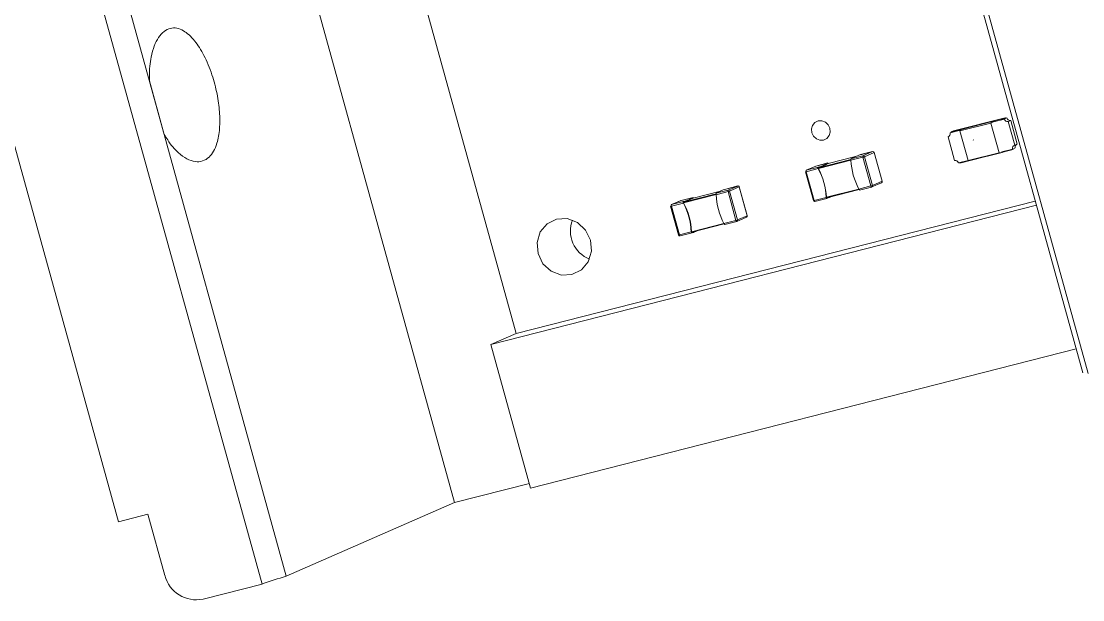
# Model space of a CAD drawing. Header units: millimetres. Extents: x 0 to 1189, y 0 to 841.
# Drawn here: x 476.855 to 480.124, y 440.638 to 442.421 of the extents above; entities that cross this region are included whole.
import ezdxf

# ---------------------------------------------------------------- set-up
doc = ezdxf.new("R2010")
doc.units = ezdxf.units.MM
doc.layers.get('0').update_dxf_attribs({"lineweight": 18})

msp = doc.modelspace()

# ---------------------------------------------------------------- linework, layer by layer
at = {"color": 7, "linetype": 'Continuous', "lineweight": 15}
for p, q in [((478.7574, 446.3406), (480.1407, 441.3357)), ((476.2134, 445.6915), (477.5967, 440.6865)), ((475.85, 445.5987), (477.1545, 440.8786)), ((480.1244, 441.3368), (479.2199, 444.6093)), ((477.3052, 444.138), (478.1897, 440.9377)), ((476.7668, 443.9833), (477.6713, 440.7109)), ((478.0935, 442.4915), (478.3789, 441.4588)), ((477.2499, 442.2375), (477.2956, 442.0721)), ((479.7195, 442.0798), (479.8794, 442.1206)), ((479.726, 442.0827), (479.8859, 442.1235)), ((479.8495, 442.113), (479.7495, 442.0875)), ((479.8495, 442.113), (479.8414, 442.1072)), ((479.8491, 442.1107), (479.883, 442.1194)), ((479.85, 442.1111), (479.8495, 442.113)), ((479.8801, 442.1188), (479.85, 442.1111)), ((479.8794, 442.1206), (479.8859, 442.1235)), ((479.8866, 442.1216), (479.8801, 442.1188)), ((479.883, 442.1194), (479.8907, 442.1228)), ((479.8907, 442.1228), (479.8865, 442.1217)), ((479.9024, 442.1154), (479.8947, 442.1121)), ((479.8947, 442.1121), (479.9149, 442.0389)), ((479.9024, 442.1154), (479.9226, 442.0423)), ((479.7158, 442.0767), (479.7474, 442.0848)), ((479.7195, 442.0798), (479.726, 442.0827)), ((479.7199, 442.0779), (479.7195, 442.0798)), ((479.746, 442.0829), (479.8414, 442.1072)), ((479.746, 442.0829), (479.7495, 442.0875)), ((479.7712, 441.9914), (479.746, 442.0829)), ((479.8414, 442.1072), (479.8667, 442.0157)), ((479.7094, 442.0648), (479.712, 442.0659)), ((479.7296, 441.9916), (479.7094, 442.0648)), ((479.7198, 442.0785), (479.7158, 442.0767)), ((479.7871, 442.0558), (479.7864, 442.0556)), ((479.7877, 442.0546), (479.7871, 442.0558)), ((479.4402, 442.0096), (479.4771, 442.019)), ((479.4772, 442.0191), (479.4403, 442.0097)), ((479.4771, 442.019), (479.4475, 442.0061)), ((479.4522, 442.0031), (479.4818, 442.0161)), ((479.5063, 441.9276), (479.4818, 442.0161)), ((479.5065, 441.9277), (479.482, 442.0162)), ((479.906, 442.0244), (479.7461, 441.9836)), ((479.8667, 442.0157), (479.7712, 441.9914)), ((479.7761, 441.9912), (479.8761, 442.0167)), ((479.8667, 442.0157), (479.8761, 442.0167)), ((479.9085, 442.027), (479.8747, 442.0183)), ((479.8761, 442.0167), (479.8756, 442.0186)), ((479.906, 442.0244), (479.9125, 442.0272)), ((479.9162, 442.0304), (479.9085, 442.027)), ((479.9149, 442.0389), (479.9226, 442.0423)), ((479.3396, 441.984), (479.3027, 441.9745)), ((479.3396, 441.9839), (479.3027, 441.9745)), ((479.4243, 442.0035), (479.3401, 441.982)), ((479.3403, 441.9821), (479.3403, 441.9822)), ((479.4103, 441.9922), (479.4472, 442.0017)), ((479.4475, 442.0061), (479.4105, 441.9967)), ((479.4472, 442.0017), (479.4717, 441.9131)), ((479.4766, 441.9146), (479.4522, 442.0031)), ((479.7711, 441.9919), (479.7413, 441.9843)), ((479.7461, 441.9836), (479.7455, 441.9854)), ((479.7712, 441.9914), (479.7761, 441.9912)), ((479.2702, 441.9566), (479.2947, 441.8681)), ((479.3021, 441.9743), (479.2725, 441.9614)), ((479.273, 441.9616), (479.2725, 441.9614)), ((479.2728, 441.9571), (479.3097, 441.9666)), ((479.2728, 441.9571), (479.2973, 441.8686)), ((479.3027, 441.9745), (479.273, 441.9616)), ((479.31, 441.971), (479.273, 441.9616)), ((479.3027, 441.9745), (479.3021, 441.9743)), ((479.3027, 441.9745), (479.3023, 441.9744)), ((479.3099, 441.9682), (479.3094, 441.9687)), ((479.4746, 441.91), (479.5042, 441.923)), ((479.5063, 441.9276), (479.4766, 441.9146)), ((479.0089, 441.8975), (478.9247, 441.876)), ((478.9949, 441.8862), (479.0319, 441.8957)), ((479.0321, 441.9001), (478.9952, 441.8906)), ((479.0248, 441.9036), (479.0617, 441.913)), ((479.0618, 441.9131), (479.0249, 441.9037)), ((479.0319, 441.8957), (479.0563, 441.8071)), ((479.0617, 441.913), (479.0321, 441.9001)), ((479.0368, 441.8971), (479.0664, 441.9101)), ((479.0613, 441.8086), (479.0368, 441.8971)), ((479.0909, 441.8216), (479.0664, 441.9101)), ((479.0911, 441.8217), (479.0666, 441.9103)), ((479.336, 441.8766), (479.4358, 441.9021)), ((479.4717, 441.9131), (479.4348, 441.9037)), ((479.4371, 441.9004), (479.474, 441.9098)), ((479.4745, 441.9099), (479.4746, 441.91)), ((479.9816, 441.8536), (478.3016, 441.425)), ((478.3789, 441.4588), (479.9779, 441.8668)), ((478.8548, 441.8506), (478.8793, 441.7621)), ((478.8867, 441.8683), (478.8571, 441.8554)), ((478.8576, 441.8556), (478.8571, 441.8554)), ((478.8574, 441.8511), (478.8943, 441.8606)), ((478.8574, 441.8511), (478.8819, 441.7626)), ((478.8873, 441.8685), (478.8576, 441.8556)), ((478.8946, 441.865), (478.8576, 441.8556)), ((478.8873, 441.8685), (478.8867, 441.8683)), ((478.8873, 441.8685), (478.8869, 441.8684)), ((478.9242, 441.878), (478.8873, 441.8685)), ((478.9242, 441.878), (478.8873, 441.8685)), ((478.8945, 441.8622), (478.894, 441.8627)), ((478.9249, 441.8761), (478.9249, 441.8762)), ((479.3342, 441.878), (479.2973, 441.8686)), ((479.2996, 441.8653), (479.3364, 441.8747)), ((479.3349, 441.8763), (479.3351, 441.8769)), ((479.0909, 441.8216), (479.0613, 441.8086)), ((478.9206, 441.7706), (479.0204, 441.7961)), ((479.0563, 441.8071), (479.0194, 441.7977)), ((479.0217, 441.7944), (479.0586, 441.8038)), ((479.0591, 441.804), (479.0592, 441.804)), ((479.0592, 441.804), (479.0889, 441.817)), ((478.9188, 441.772), (478.8819, 441.7626)), ((478.8842, 441.7593), (478.921, 441.7687)), ((478.9195, 441.7703), (478.9197, 441.7709)), ((478.3016, 441.425), (478.3789, 441.4588)), ((478.3016, 441.425), (478.424, 440.9822)), ((478.424, 440.9822), (480.1039, 441.4109)), ((478.1897, 440.9377), (478.42, 440.9965)), ((478.1897, 440.9377), (477.6713, 440.7109)), ((477.1545, 440.8786), (477.2454, 440.9018)), ((477.2454, 440.9018), (477.2975, 440.7132)), ((477.5967, 440.6865), (477.415, 440.6401))]:
    msp.add_line(p, q, dxfattribs=at)
at = {"color": 8, "linetype": 'Continuous', "lineweight": 15}
for p, q in [((479.4771, 442.019), (479.4772, 442.0191)), ((479.4103, 441.9923), (479.3104, 441.9668)), ((479.4105, 441.9946), (479.3105, 441.9691)), ((479.4243, 442.0035), (479.3401, 441.982)), ((479.3027, 441.9745), (479.3027, 441.9745)), ((478.9949, 441.8864), (478.895, 441.8608)), ((478.9951, 441.8886), (478.8951, 441.8631)), ((479.0089, 441.8975), (478.9247, 441.876)), ((479.0617, 441.913), (479.0618, 441.9131)), ((479.3348, 441.8783), (479.4347, 441.9038)), ((478.8873, 441.8685), (478.8873, 441.8685)), ((478.9194, 441.7723), (479.0193, 441.7978))]:
    msp.add_line(p, q, dxfattribs=at)
at = {"color": 7, "linetype": 'Continuous', "lineweight": 15}
for points in [[(479.3455, 442.0912), (479.3465, 442.0794), (479.3431, 442.0684), (479.3359, 442.0597), (479.3259, 442.0548), (479.3147, 442.0543), (479.3039, 442.0584), (479.2953, 442.0664), (479.2901, 442.0771), (479.2891, 442.0888), (479.2925, 442.0999), (479.2997, 442.1085), (479.3097, 442.1135), (479.3209, 442.1139), (479.3316, 442.1099), (479.3403, 442.1019), (479.3455, 442.0912)], [(479.4818, 442.0161), (479.482, 442.0162), (479.482, 442.0162)], [(479.2705, 441.9568), (479.2703, 441.9567), (479.2702, 441.9566)], [(479.5065, 441.9277), (479.5065, 441.9277), (479.5063, 441.9276)], [(479.0664, 441.9101), (479.0666, 441.9102), (479.0666, 441.9103)], [(478.8551, 441.8508), (478.8549, 441.8507), (478.8548, 441.8506)], [(479.0911, 441.8217), (479.0911, 441.8217), (479.0909, 441.8216)], [(478.6083, 441.7461), (478.6112, 441.7118), (478.6014, 441.6795), (478.5803, 441.6543), (478.5512, 441.6399), (478.5185, 441.6385), (478.4871, 441.6504), (478.462, 441.6737), (478.4468, 441.7048), (478.4439, 441.7392), (478.4537, 441.7714), (478.4748, 441.7966), (478.5039, 441.811), (478.5366, 441.8124), (478.5679, 441.8005), (478.5931, 441.7772), (478.6083, 441.7461)]]:
    msp.add_lwpolyline(points, dxfattribs=at)
at = {"color": 8, "linetype": 'Continuous', "lineweight": 15}
for points in [[(479.474, 441.9098), (479.4738, 441.9098), (479.4735, 441.9099), (479.4732, 441.9102), (479.4729, 441.9105), (479.4725, 441.9111), (479.4722, 441.9117), (479.472, 441.9124), (479.4717, 441.9131)], [(479.2973, 441.8686), (479.2975, 441.8679), (479.2978, 441.8672), (479.2981, 441.8665), (479.2984, 441.866), (479.2987, 441.8656), (479.2991, 441.8654), (479.2994, 441.8653), (479.2996, 441.8653)], [(479.0586, 441.8038), (479.0584, 441.8038), (479.0581, 441.8039), (479.0578, 441.8042), (479.0575, 441.8046), (479.0571, 441.8051), (479.0568, 441.8057), (479.0566, 441.8064), (479.0563, 441.8071)], [(478.8819, 441.7626), (478.8821, 441.7619), (478.8824, 441.7612), (478.8827, 441.7606), (478.883, 441.76), (478.8833, 441.7597), (478.8837, 441.7594), (478.884, 441.7593), (478.8842, 441.7593)]]:
    msp.add_lwpolyline(points, dxfattribs=at)
at = {"color": 7, "linetype": 'Continuous', "lineweight": 15}
for centre, radius, start, end in [((479.8924, 442.1243), 0.0135, 195.6654, 204.1697), ((479.8926, 442.1218), 0.00993, 193.9478, 282.2874), ((479.898, 442.1268), 0.0126, 195.2946, 204.4689), ((479.9003, 442.1251), 0.00992, 193.8936, 282.3416), ((479.7068, 442.0739), 0.00946, 285.9621, 17.4364), ((479.4779, 442.0152), 0.00398, 14.0763, 102.1748), ((479.478, 442.0153), 0.00388, 12.6161, 102.389), ((479.9182, 442.0278), 0.0126, 186.4096, 195.5417), ((479.9175, 442.0298), 0.00948, 106.042, 197.4043), ((479.925, 442.0307), 0.013, 189.3061, 195.432), ((479.9255, 442.0331), 0.00973, 124.4235, 196.5856), ((479.2651, 442.1137), 0.1496, 287.4309, 299.8466), ((479.2664, 442.11), 0.1477, 287.3501, 299.9232), ((479.6222, 442.0032), 0.2122, 182.9487, 207.9515), ((479.485, 441.8669), 0.1496, 107.4278, 119.8455), ((479.4513, 442.0037), 0.00456, 148.1347, 206.0632), ((479.4368, 442.045), 0.0446, 283.5313, 290.147), ((479.4483, 442.0022), 0.00397, 13.9111, 102.3725), ((479.7317, 441.9819), 0.00992, 13.8897, 102.3325), ((479.2769, 441.9591), 0.00457, 148.1404, 205.9803), ((479.1222, 441.8671), 0.2122, 2.9513, 27.9489), ((479.1227, 441.8673), 0.2124, 2.962, 27.9382), ((479.5027, 441.9264), 0.0038, 294.8344, 17.4548), ((479.2069, 441.8972), 0.2122, 182.9513, 207.9489), ((479.0688, 441.7627), 0.1476, 107.3466, 119.9267), ((479.0359, 441.8977), 0.00454, 148.0198, 206.1781), ((479.02, 441.9436), 0.0494, 283.8533, 289.825), ((479.0329, 441.8962), 0.00395, 13.7254, 102.5582), ((479.0626, 441.9092), 0.00396, 13.8627, 102.3883), ((479.0626, 441.9093), 0.00388, 12.5007, 102.5043), ((479.4613, 441.9564), 0.0446, 283.5313, 290.147), ((479.4729, 441.9135), 0.00389, 286.2772, 16.0248), ((478.8615, 441.8531), 0.00454, 147.9742, 206.1465), ((478.7067, 441.7611), 0.2123, 2.9537, 27.9425), ((478.8505, 442.006), 0.1477, 287.3531, 299.9244), ((478.7075, 441.7614), 0.2122, 2.9513, 27.9489), ((478.851, 442.0041), 0.1478, 287.3533, 299.9199), ((479.2987, 441.8691), 0.00388, 192.6333, 282.4053), ((479.2119, 442.2227), 0.3697, 289.7113, 292.3479), ((479.0872, 441.8204), 0.00382, 295.118, 17.1712), ((478.639, 441.7742), 0.0926, 158.5813, 248.6834), ((479.0445, 441.855), 0.0494, 283.8533, 289.825), ((479.0575, 441.8075), 0.00389, 286.3767, 15.9253), ((478.8833, 441.7631), 0.00389, 192.4885, 282.3066), ((478.7892, 442.1356), 0.3899, 289.7798, 292.2794), ((477.3938, 440.7371), 0.0992, 193.9288, 282.296), ((478.6341, 437.6354), 3.2227, 107.3837, 108.7788)]:
    msp.add_arc(centre, radius, start, end, dxfattribs=at)
at = {"color": 8, "linetype": 'Continuous', "lineweight": 15}
for centre, radius, start, end in [((479.2693, 441.9681), 0.0115, 274.4971, 287.5847), ((479.473, 441.9135), 0.00382, 295.0023, 17.2248), ((478.8539, 441.8624), 0.0118, 274.6964, 287.3855), ((479.2946, 441.8756), 0.00751, 271.011, 291.0709), ((479.0576, 441.8075), 0.00382, 295.077, 17.15), ((478.8792, 441.7696), 0.00746, 270.947, 291.1349)]:
    msp.add_arc(centre, radius, start, end, dxfattribs=at)
at = {"color": 7, "linetype": 'Continuous', "lineweight": 15}
for points, knots in [([(477.2499, 442.2375), (477.2498, 442.2417), (477.249, 442.2692), (477.2548, 442.3222), (477.2765, 442.3764), (477.3114, 442.4042), (477.3509, 442.3981), (477.3873, 442.3659), (477.4183, 442.3178), (477.4428, 442.2594), (477.4591, 442.1974), (477.4669, 442.1397), (477.4669, 442.0867), (477.4575, 442.0352), (477.4331, 441.994), (477.3918, 441.9818), (477.3463, 442.005), (477.313, 442.0429), (477.2991, 442.0663), (477.2956, 442.0721)], [0, 0, 0, 0, 0.0086966, 0.0574957, 0.129234, 0.2031854, 0.2679502, 0.3181044, 0.359428, 0.4009601, 0.4374711, 0.4722164, 0.5088435, 0.5504009, 0.6122721, 0.6906736, 0.7699036, 0.8159978, 0.8314187, 0.8314187, 0.8314187, 0.8314187]), ([(479.3402, 441.9831), (479.3401, 441.9833), (479.3398, 441.9838), (479.3397, 441.984), (479.3396, 441.9839), (479.3396, 441.9839)], [0, 0, 0, 0, 0.000480451, 0.000960655, 0.001091323, 0.001091323, 0.001091323, 0.001091323]), ([(479.341, 441.9821), (479.3408, 441.9824), (479.3405, 441.9827), (479.3403, 441.983), (479.3402, 441.983)], [0, 0, 0, 0, 0.00091643, 0.001210292, 0.001210292, 0.001210292, 0.001210292]), ([(479.4103, 441.9922), (479.4103, 441.9927), (479.4103, 441.9937), (479.4104, 441.9947), (479.4105, 441.9952), (479.4106, 441.9953)], [0, 0, 0, 0, 0.001349701, 0.002708577, 0.00303476, 0.00303476, 0.00303476, 0.00303476]), ([(479.4106, 441.9953), (479.4105, 441.9956), (479.4104, 441.9962), (479.4105, 441.9966), (479.4105, 441.9966), (479.4105, 441.9967)], [0, 0, 0, 0, 0.000596016, 0.001193112, 0.0013559, 0.0013559, 0.0013559, 0.0013559]), ([(479.3087, 441.9693), (479.3089, 441.9697), (479.3091, 441.9704), (479.3096, 441.9708), (479.3099, 441.9709), (479.31, 441.971)], [0, 0, 0, 0, 0.000934809, 0.001874696, 0.002126919, 0.002126919, 0.002126919, 0.002126919]), ([(479.3087, 441.9693), (479.3088, 441.9689), (479.309, 441.9682), (479.3094, 441.9672), (479.3097, 441.9667), (479.3097, 441.9666)], [0, 0, 0, 0, 0.001276576, 0.002551036, 0.002893654, 0.002893654, 0.002893654, 0.002893654]), ([(479.3105, 441.9691), (479.3104, 441.969), (479.3101, 441.9688), (479.3099, 441.9685), (479.3099, 441.9683), (479.3099, 441.9682)], [0, 0, 0, 0, 0.000476109, 0.000947112, 0.001079431, 0.001079431, 0.001079431, 0.001079431]), ([(479.3104, 441.9668), (479.3103, 441.9671), (479.3101, 441.9675), (479.3099, 441.9679), (479.3099, 441.9682), (479.3099, 441.9682)], [0, 0, 0, 0, 0.000644037, 0.001281426, 0.001452788, 0.001452788, 0.001452788, 0.001452788]), ([(478.9949, 441.8862), (478.9949, 441.8867), (478.9949, 441.8877), (478.995, 441.8887), (478.9952, 441.8892), (478.9952, 441.8893)], [0, 0, 0, 0, 0.001349249, 0.002706123, 0.003035144, 0.003035144, 0.003035144, 0.003035144]), ([(478.9952, 441.8893), (478.9951, 441.8896), (478.9951, 441.8902), (478.9951, 441.8906), (478.9951, 441.8906), (478.9952, 441.8906)], [0, 0, 0, 0, 0.000595601, 0.001194288, 0.001357635, 0.001357635, 0.001357635, 0.001357635]), ([(479.4365, 441.9013), (479.4363, 441.9016), (479.4357, 441.9022), (479.4351, 441.9031), (479.4349, 441.9036), (479.4348, 441.9037)], [0, 0, 0, 0, 0.001300293, 0.002605261, 0.002959989, 0.002959989, 0.002959989, 0.002959989]), ([(479.4372, 441.9004), (479.4371, 441.9004), (479.437, 441.9004), (479.4367, 441.9009), (479.4366, 441.9012), (479.4366, 441.9013)], [0, 0, 0, 0, 0.000483062, 0.000966528, 0.001080715, 0.001080715, 0.001080715, 0.001080715]), ([(478.8933, 441.8633), (478.8935, 441.8637), (478.8937, 441.8644), (478.8942, 441.8648), (478.8945, 441.865), (478.8946, 441.865)], [0, 0, 0, 0, 0.000935586, 0.001873089, 0.002130731, 0.002130731, 0.002130731, 0.002130731]), ([(478.8933, 441.8633), (478.8934, 441.8629), (478.8936, 441.8622), (478.894, 441.8612), (478.8943, 441.8607), (478.8943, 441.8606)], [0, 0, 0, 0, 0.001266396, 0.002539468, 0.002882101, 0.002882101, 0.002882101, 0.002882101]), ([(478.8951, 441.8631), (478.895, 441.863), (478.8947, 441.8629), (478.8946, 441.8625), (478.8945, 441.8623), (478.8945, 441.8622)], [0, 0, 0, 0, 0.000472719, 0.000949385, 0.001072672, 0.001072672, 0.001072672, 0.001072672]), ([(478.895, 441.8608), (478.8949, 441.8611), (478.8947, 441.8615), (478.8945, 441.862), (478.8945, 441.8622), (478.8945, 441.8622)], [0, 0, 0, 0, 0.000642345, 0.001288235, 0.001462928, 0.001462928, 0.001462928, 0.001462928]), ([(478.9248, 441.8771), (478.9247, 441.8773), (478.9244, 441.8778), (478.9243, 441.878), (478.9242, 441.878), (478.9242, 441.878)], [0, 0, 0, 0, 0.000484519, 0.000970645, 0.001102375, 0.001102375, 0.001102375, 0.001102375]), ([(478.9255, 441.8762), (478.9253, 441.8764), (478.9251, 441.8768), (478.9249, 441.877), (478.9248, 441.877)], [0, 0, 0, 0, 0.000775405, 0.001072735, 0.001072735, 0.001072735, 0.001072735]), ([(479.3342, 441.878), (479.3342, 441.8776), (479.3343, 441.8766), (479.3345, 441.8758), (479.3347, 441.8754), (479.3347, 441.8753)], [0, 0, 0, 0, 0.001229402, 0.002454803, 0.002749165, 0.002749165, 0.002749165, 0.002749165]), ([(479.3347, 441.8753), (479.335, 441.8751), (479.3355, 441.8747), (479.3362, 441.8746), (479.3365, 441.8747), (479.3366, 441.8747)], [0, 0, 0, 0, 0.000880813, 0.00176455, 0.002005019, 0.002005019, 0.002005019, 0.002005019]), ([(479.3348, 441.8783), (479.3349, 441.8781), (479.3349, 441.8776), (479.335, 441.8772), (479.3351, 441.877), (479.3351, 441.8769)], [0, 0, 0, 0, 0.000617997, 0.001226366, 0.001389241, 0.001389241, 0.001389241, 0.001389241]), ([(479.3351, 441.8769), (479.3352, 441.8768), (479.3355, 441.8766), (479.3358, 441.8766), (479.336, 441.8766), (479.336, 441.8767)], [0, 0, 0, 0, 0.000440769, 0.0008818, 0.001016785, 0.001016785, 0.001016785, 0.001016785]), ([(479.0211, 441.7953), (479.0209, 441.7956), (479.0203, 441.7962), (479.0197, 441.7971), (479.0195, 441.7976), (479.0194, 441.7977)], [0, 0, 0, 0, 0.001299414, 0.002595575, 0.002950019, 0.002950019, 0.002950019, 0.002950019]), ([(479.0218, 441.7944), (479.0217, 441.7944), (479.0216, 441.7944), (479.0213, 441.7949), (479.0212, 441.7952), (479.0212, 441.7953)], [0, 0, 0, 0, 0.000485283, 0.000970645, 0.00108528, 0.00108528, 0.00108528, 0.00108528]), ([(478.9188, 441.772), (478.9188, 441.7716), (478.9189, 441.7706), (478.9191, 441.7698), (478.9193, 441.7694), (478.9193, 441.7693)], [0, 0, 0, 0, 0.001216734, 0.00244707, 0.002738322, 0.002738322, 0.002738322, 0.002738322]), ([(478.9193, 441.7693), (478.9196, 441.7691), (478.9202, 441.7687), (478.9208, 441.7686), (478.9211, 441.7687), (478.9212, 441.7687)], [0, 0, 0, 0, 0.000883958, 0.001769733, 0.002007623, 0.002007623, 0.002007623, 0.002007623]), ([(478.9194, 441.7723), (478.9195, 441.7721), (478.9195, 441.7716), (478.9196, 441.7712), (478.9197, 441.771), (478.9197, 441.7709)], [0, 0, 0, 0, 0.000607725, 0.001219133, 0.001388027, 0.001388027, 0.001388027, 0.001388027]), ([(478.9197, 441.7709), (478.9198, 441.7708), (478.9201, 441.7706), (478.9204, 441.7706), (478.9206, 441.7706), (478.9206, 441.7707)], [0, 0, 0, 0, 0.000437822, 0.000876627, 0.001008052, 0.001008052, 0.001008052, 0.001008052])]:
    msp.add_open_spline(points, degree=3, knots=knots, dxfattribs=at)

doc.saveas('drawing.dxf')
